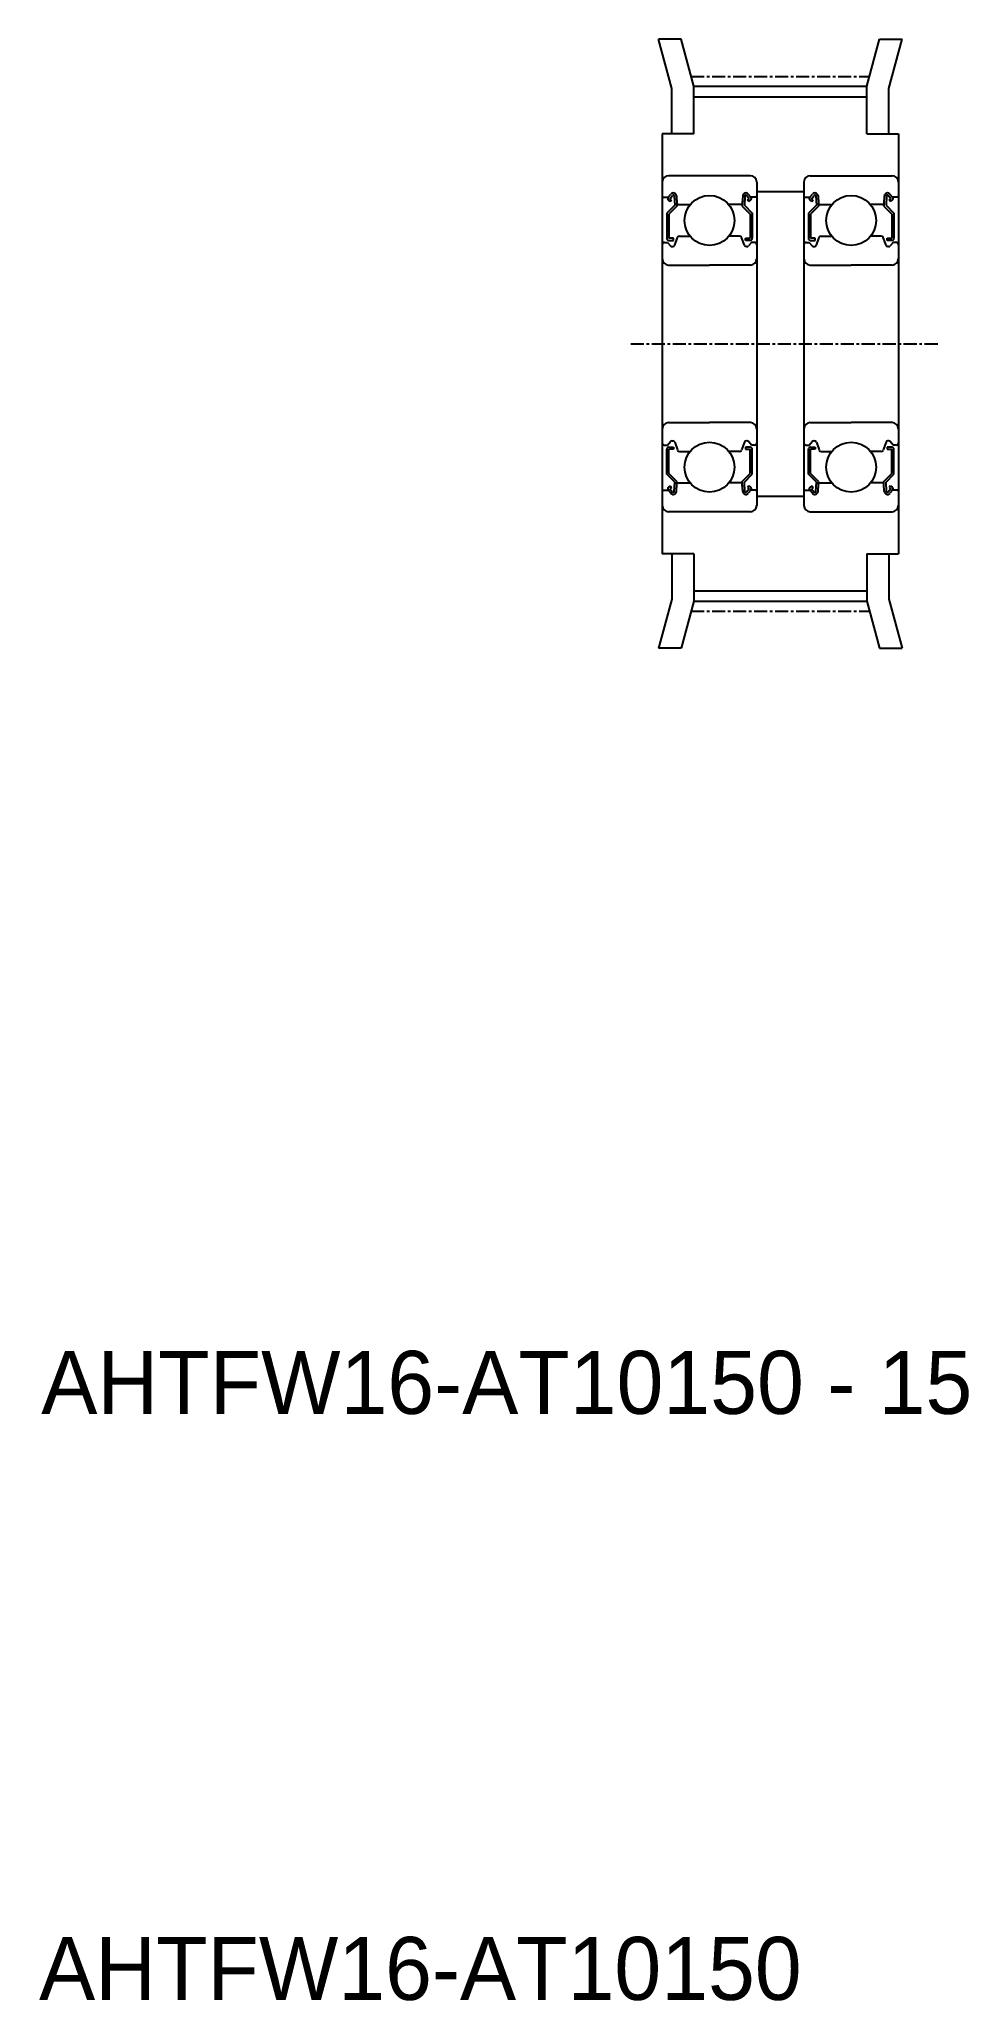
# Model space of a CAD drawing. Extents: x -286 to -198, y -106 to 81.
import ezdxf

# ---------------------------------------------------------------- set-up
doc = ezdxf.new("R2010")
doc.units = 0
doc.linetypes.add('CENTER', pattern=[2, 1.25, -0.25, 0.25, -0.25])
doc.layers.get('0').update_dxf_attribs({"linetype": 'CONTINUOUS'})
doc.layers.add('CENTER', color=1, linetype='CENTER')

# ---------------------------------------------------------------- blocks, each defined once
blk = doc.blocks.new('*U2')
at = {"color": 7, "linetype": 'CONTINUOUS'}
blk.add_text('AHTFW16-AT10150', height=6, dxfattribs=at).set_placement((-286.2, -105.81))

msp = doc.modelspace()

# ---------------------------------------------------------------- linework, layer by layer
at = {"color": 7, "linetype": 'CONTINUOUS'}
for p, q in [((-225.9, 76.23), (-227.16, 80.91)), ((-225, 80.91), (-227.16, 80.91)), ((-223.8, 76.44), (-225, 80.91)), ((-207.3, 76.44), (-206.1, 80.91)), ((-206.1, 80.91), (-203.94, 80.91)), ((-205.2, 76.23), (-203.94, 80.91)), ((-225.9, 71.91), (-225.9, 76.23)), ((-223.8, 71.91), (-223.8, 76.44)), ((-207.3, 71.91), (-207.3, 76.44)), ((-205.2, 71.91), (-205.2, 76.23)), ((-226.8, 71.91), (-226.8, 31.91)), ((-204.3, 71.91), (-204.3, 31.91)), ((-225.9, 31.91), (-225.9, 27.6)), ((-223.8, 31.91), (-223.8, 27.39)), ((-207.3, 31.91), (-207.3, 27.39)), ((-205.2, 31.91), (-205.2, 27.6)), ((-225.9, 27.6), (-227.16, 22.91)), ((-223.8, 27.39), (-225, 22.91)), ((-207.3, 27.39), (-206.1, 22.91)), ((-205.2, 27.6), (-203.94, 22.91)), ((-225, 22.91), (-227.16, 22.91)), ((-206.1, 22.91), (-203.94, 22.91))]:
    msp.add_line(p, q, dxfattribs=at)
for p, q in [((-223.8, 76.44), (-207.3, 76.44)), ((-223.8, 75.44), (-207.3, 75.44)), ((-223.8, 71.91), (-226.8, 71.91)), ((-207.3, 71.91), (-204.3, 71.91)), ((-222.3, 67.91), (-226.2, 67.91)), ((-218.4, 67.91), (-222.3, 67.91)), ((-217.8, 67.31), (-217.8, 36.51)), ((-213.3, 67.31), (-213.3, 36.51)), ((-212.7, 67.91), (-208.8, 67.91)), ((-208.8, 67.91), (-204.9, 67.91)), ((-226.7, 65.86), (-226.24, 65.86)), ((-226.24, 65.86), (-225.99, 66.16)), ((-226.06, 65.45), (-226.22, 65.58)), ((-226.09, 65.73), (-225.84, 66.03)), ((-225.93, 65.61), (-226.09, 65.73)), ((-226.06, 65.45), (-225.93, 65.61)), ((-225.66, 65.97), (-225.62, 65.1)), ((-225.46, 65.99), (-225.4, 65.26)), ((-225.42, 65.48), (-225.42, 65.01)), ((-219.14, 65.99), (-219.2, 65.26)), ((-219.18, 65.48), (-219.18, 65.01)), ((-218.94, 65.97), (-218.98, 65.1)), ((-218.51, 65.73), (-218.76, 66.03)), ((-218.67, 65.61), (-218.51, 65.73)), ((-218.54, 65.45), (-218.67, 65.61)), ((-218.36, 65.86), (-218.61, 66.16)), ((-218.54, 65.45), (-218.39, 65.58)), ((-217.9, 65.86), (-218.36, 65.86)), ((-217.8, 66.41), (-213.3, 66.41)), ((-213.2, 65.86), (-212.74, 65.86)), ((-212.74, 65.86), (-212.49, 66.16)), ((-212.56, 65.45), (-212.72, 65.58)), ((-212.59, 65.73), (-212.34, 66.03)), ((-212.43, 65.61), (-212.59, 65.73)), ((-212.56, 65.45), (-212.43, 65.61)), ((-212.16, 65.97), (-212.12, 65.1)), ((-211.96, 65.99), (-211.9, 65.26)), ((-211.92, 65.48), (-211.92, 65.01)), ((-205.64, 65.99), (-205.7, 65.26)), ((-205.68, 65.48), (-205.68, 65.01)), ((-205.44, 65.97), (-205.48, 65.1)), ((-205.01, 65.73), (-205.26, 66.03)), ((-205.17, 65.61), (-205.01, 65.73)), ((-205.04, 65.45), (-205.17, 65.61)), ((-204.86, 65.86), (-205.11, 66.16)), ((-205.04, 65.45), (-204.89, 65.58)), ((-204.4, 65.86), (-204.86, 65.86)), ((-225.62, 65.1), (-226.37, 64.35)), ((-226.37, 64.35), (-226.37, 61.96)), ((-225.42, 65.01), (-226.17, 64.26)), ((-226.17, 64.26), (-226.17, 61.96)), ((-225.3, 65.16), (-224.15, 65.16)), ((-219.3, 65.16), (-220.45, 65.16)), ((-219.18, 65.01), (-218.43, 64.26)), ((-218.98, 65.1), (-218.23, 64.35)), ((-218.43, 64.26), (-218.43, 61.96)), ((-218.23, 64.35), (-218.23, 61.96)), ((-212.12, 65.1), (-212.87, 64.35)), ((-212.87, 64.35), (-212.87, 61.96)), ((-211.92, 65.01), (-212.67, 64.26)), ((-212.67, 64.26), (-212.67, 61.96)), ((-211.8, 65.16), (-210.65, 65.16)), ((-205.8, 65.16), (-206.95, 65.16)), ((-205.68, 65.01), (-204.93, 64.26)), ((-205.48, 65.1), (-204.73, 64.35)), ((-204.93, 64.26), (-204.93, 61.96)), ((-204.73, 64.35), (-204.73, 61.96)), ((-225.72, 61.96), (-226.17, 61.96)), ((-226.17, 61.76), (-225.72, 61.76)), ((-225.72, 61.76), (-225.72, 61.96)), ((-225.62, 61.3), (-225.35, 62.03)), ((-225.16, 62.16), (-224.15, 62.16)), ((-219.44, 62.16), (-220.45, 62.16)), ((-218.98, 61.3), (-219.25, 62.03)), ((-218.88, 61.96), (-218.43, 61.96)), ((-218.88, 61.76), (-218.88, 61.96)), ((-218.43, 61.76), (-218.88, 61.76)), ((-212.22, 61.96), (-212.67, 61.96)), ((-212.67, 61.76), (-212.22, 61.76)), ((-212.22, 61.76), (-212.22, 61.96)), ((-212.12, 61.3), (-211.85, 62.03)), ((-211.66, 62.16), (-210.65, 62.16)), ((-205.94, 62.16), (-206.95, 62.16)), ((-205.48, 61.3), (-205.75, 62.03)), ((-205.38, 61.76), (-205.38, 61.96)), ((-205.38, 61.96), (-204.93, 61.96)), ((-204.93, 61.76), (-205.38, 61.76)), ((-226.6, 61.56), (-226.3, 61.56)), ((-226.3, 61.56), (-226.02, 61.24)), ((-225.87, 61.16), (-225.81, 61.16)), ((-218.73, 61.16), (-218.79, 61.16)), ((-218.3, 61.56), (-218.58, 61.24)), ((-218, 61.56), (-218.3, 61.56)), ((-213.1, 61.56), (-212.8, 61.56)), ((-212.8, 61.56), (-212.52, 61.24)), ((-212.37, 61.16), (-212.31, 61.16)), ((-205.23, 61.16), (-205.29, 61.16)), ((-204.8, 61.56), (-205.08, 61.24)), ((-204.5, 61.56), (-204.8, 61.56)), ((-226.2, 59.41), (-222.3, 59.41)), ((-218.4, 59.41), (-222.3, 59.41)), ((-212.7, 59.41), (-208.8, 59.41)), ((-204.9, 59.41), (-208.8, 59.41)), ((-226.2, 44.41), (-222.3, 44.41)), ((-218.4, 44.41), (-222.3, 44.41)), ((-212.7, 44.41), (-208.8, 44.41)), ((-204.9, 44.41), (-208.8, 44.41)), ((-226.6, 42.26), (-226.3, 42.26)), ((-226.37, 39.48), (-226.37, 41.86)), ((-226.3, 42.26), (-226.02, 42.59)), ((-226.17, 42.06), (-225.72, 42.06)), ((-225.72, 41.86), (-226.17, 41.86)), ((-226.17, 39.56), (-226.17, 41.86)), ((-225.87, 42.66), (-225.81, 42.66)), ((-225.72, 42.06), (-225.72, 41.86)), ((-225.62, 42.53), (-225.35, 41.8)), ((-225.16, 41.66), (-224.15, 41.66)), ((-219.44, 41.66), (-220.45, 41.66)), ((-218.98, 42.53), (-219.25, 41.8)), ((-218.88, 42.06), (-218.88, 41.86)), ((-218.43, 42.06), (-218.88, 42.06)), ((-218.88, 41.86), (-218.43, 41.86)), ((-218.73, 42.66), (-218.79, 42.66)), ((-218.3, 42.26), (-218.58, 42.59)), ((-218.43, 39.56), (-218.43, 41.86)), ((-218, 42.26), (-218.3, 42.26)), ((-218.23, 39.48), (-218.23, 41.86)), ((-213.1, 42.26), (-212.8, 42.26)), ((-212.87, 39.48), (-212.87, 41.86)), ((-212.8, 42.26), (-212.52, 42.59)), ((-212.67, 42.06), (-212.22, 42.06)), ((-212.22, 41.86), (-212.67, 41.86)), ((-212.67, 39.56), (-212.67, 41.86)), ((-212.37, 42.66), (-212.31, 42.66)), ((-212.22, 42.06), (-212.22, 41.86)), ((-212.12, 42.53), (-211.85, 41.8)), ((-211.66, 41.66), (-210.65, 41.66)), ((-205.94, 41.66), (-206.95, 41.66)), ((-205.48, 42.53), (-205.75, 41.8)), ((-204.93, 42.06), (-205.38, 42.06)), ((-205.38, 42.06), (-205.38, 41.86)), ((-205.38, 41.86), (-204.93, 41.86)), ((-205.23, 42.66), (-205.29, 42.66)), ((-204.8, 42.26), (-205.08, 42.59)), ((-204.93, 39.56), (-204.93, 41.86)), ((-204.5, 42.26), (-204.8, 42.26)), ((-204.73, 39.48), (-204.73, 41.86)), ((-225.62, 38.73), (-226.37, 39.48)), ((-225.42, 38.81), (-226.17, 39.56)), ((-219.18, 38.81), (-218.43, 39.56)), ((-218.98, 38.73), (-218.23, 39.48)), ((-212.12, 38.73), (-212.87, 39.48)), ((-211.92, 38.81), (-212.67, 39.56)), ((-205.68, 38.81), (-204.93, 39.56)), ((-205.48, 38.73), (-204.73, 39.48)), ((-226.7, 37.96), (-226.24, 37.96)), ((-226.24, 37.96), (-225.99, 37.67)), ((-226.06, 38.37), (-226.22, 38.25)), ((-225.93, 38.22), (-226.09, 38.09)), ((-226.09, 38.09), (-225.84, 37.79)), ((-226.06, 38.37), (-225.93, 38.22)), ((-225.66, 37.85), (-225.62, 38.73)), ((-225.46, 37.83), (-225.4, 38.57)), ((-225.42, 38.34), (-225.42, 38.81)), ((-225.3, 38.66), (-224.15, 38.66)), ((-219.3, 38.66), (-220.45, 38.66)), ((-219.14, 37.83), (-219.2, 38.57)), ((-219.18, 38.34), (-219.18, 38.81)), ((-218.94, 37.85), (-218.98, 38.73)), ((-218.51, 38.09), (-218.76, 37.79)), ((-218.54, 38.37), (-218.67, 38.22)), ((-218.67, 38.22), (-218.51, 38.09)), ((-218.36, 37.96), (-218.61, 37.67)), ((-218.54, 38.37), (-218.39, 38.25)), ((-217.9, 37.96), (-218.36, 37.96)), ((-217.8, 37.41), (-213.3, 37.41)), ((-213.2, 37.96), (-212.74, 37.96)), ((-212.74, 37.96), (-212.49, 37.67)), ((-212.56, 38.37), (-212.72, 38.25)), ((-212.43, 38.22), (-212.59, 38.09)), ((-212.59, 38.09), (-212.34, 37.79)), ((-212.56, 38.37), (-212.43, 38.22)), ((-212.16, 37.85), (-212.12, 38.73)), ((-211.96, 37.83), (-211.9, 38.57)), ((-211.92, 38.34), (-211.92, 38.81)), ((-211.8, 38.66), (-210.65, 38.66)), ((-205.8, 38.66), (-206.95, 38.66)), ((-205.64, 37.83), (-205.7, 38.57)), ((-205.68, 38.34), (-205.68, 38.81)), ((-205.44, 37.85), (-205.48, 38.73)), ((-205.01, 38.09), (-205.26, 37.79)), ((-205.04, 38.37), (-205.17, 38.22)), ((-205.17, 38.22), (-205.01, 38.09)), ((-204.86, 37.96), (-205.11, 37.67)), ((-205.04, 38.37), (-204.89, 38.25)), ((-204.4, 37.96), (-204.86, 37.96)), ((-222.3, 35.91), (-226.2, 35.91)), ((-218.4, 35.91), (-222.3, 35.91)), ((-212.7, 35.91), (-208.8, 35.91)), ((-208.8, 35.91), (-204.9, 35.91)), ((-223.8, 31.91), (-226.8, 31.91)), ((-207.3, 31.91), (-204.3, 31.91)), ((-223.8, 28.38), (-207.3, 28.38)), ((-223.8, 27.39), (-207.3, 27.39))]:
    msp.add_line(p, q)
for centre in [(-222.3, 63.66), (-208.8, 63.66), (-222.3, 40.16), (-208.8, 40.16)]:
    msp.add_circle(centre, 2.38)
for centre, radius, start, end in [((-226.2, 67.31), 0.6, 90, 180), ((-218.4, 67.31), 0.6, 360, 90), ((-212.7, 67.31), 0.6, 90, 180), ((-204.9, 67.31), 0.6, 0, 90), ((-226.7, 65.96), 0.1, 180, 270), ((-226.09, 65.74), 0.2, 140.0002, 230.0848), ((-225.76, 65.97), 0.3, 4.9968, 140.0002), ((-225.76, 65.97), 0.1, 2.8198, 140.0033), ((-218.84, 65.97), 0.3, 39.9998, 175.0032), ((-218.84, 65.97), 0.1, 39.9967, 177.1802), ((-218.51, 65.74), 0.2, 309.9152, 39.9998), ((-217.9, 65.96), 0.1, 270, 360), ((-213.2, 65.96), 0.1, 180, 270), ((-212.59, 65.74), 0.2, 140.0002, 230.0848), ((-212.26, 65.97), 0.3, 4.9968, 140.0002), ((-212.26, 65.97), 0.1, 2.8198, 140.0033), ((-205.34, 65.97), 0.3, 39.9998, 175.0032), ((-205.34, 65.97), 0.1, 39.9967, 177.1802), ((-205.01, 65.74), 0.2, 309.9152, 39.9998), ((-204.4, 65.96), 0.1, 270, 0), ((-225.3, 65.26), 0.1, 184.9968, 269.9995), ((-219.3, 65.26), 0.1, 270.0005, 355.0032), ((-211.8, 65.26), 0.1, 184.9968, 269.9995), ((-205.8, 65.26), 0.1, 270.0005, 355.0032), ((-226.17, 61.96), 0.2, 180, 270), ((-225.16, 61.96), 0.2, 90, 159.9919), ((-219.44, 61.96), 0.2, 20.0081, 90), ((-218.43, 61.96), 0.2, 270, 360), ((-212.67, 61.96), 0.2, 180, 270), ((-211.66, 61.96), 0.2, 90, 159.9919), ((-205.94, 61.96), 0.2, 20.0081, 90), ((-204.93, 61.96), 0.2, 270, 0), ((-226.6, 61.36), 0.2, 90, 180), ((-226.2, 60.01), 0.6, 180, 270), ((-225.87, 61.36), 0.2, 219.9962, 270), ((-225.81, 61.36), 0.2, 270, 339.9919), ((-218.79, 61.36), 0.2, 200.0081, 270), ((-218.73, 61.36), 0.2, 270, 320.0038), ((-218.4, 60.01), 0.6, 270, 360), ((-218, 61.36), 0.2, 360, 90), ((-213.1, 61.36), 0.2, 90, 180), ((-212.7, 60.01), 0.6, 180, 270), ((-212.37, 61.36), 0.2, 219.9962, 270), ((-212.31, 61.36), 0.2, 270, 339.9919), ((-205.29, 61.36), 0.2, 200.0081, 270), ((-205.23, 61.36), 0.2, 270, 320.0038), ((-204.9, 60.01), 0.6, 270, 0), ((-204.5, 61.36), 0.2, 0, 90), ((-226.2, 43.81), 0.6, 90, 180), ((-218.4, 43.81), 0.6, 0, 90), ((-212.7, 43.81), 0.6, 90, 180), ((-204.9, 43.81), 0.6, 360, 90), ((-226.6, 42.46), 0.2, 180, 270), ((-226.17, 41.86), 0.2, 90, 180), ((-225.87, 42.46), 0.2, 90, 140.0038), ((-225.81, 42.46), 0.2, 20.0081, 90), ((-225.16, 41.86), 0.2, 200.0081, 270), ((-219.44, 41.86), 0.2, 270, 339.9919), ((-218.79, 42.46), 0.2, 90, 159.9919), ((-218.73, 42.46), 0.2, 39.9962, 90), ((-218.43, 41.86), 0.2, 0, 90), ((-218, 42.46), 0.2, 270, 0), ((-213.1, 42.46), 0.2, 180, 270), ((-212.67, 41.86), 0.2, 90, 180), ((-212.37, 42.46), 0.2, 90, 140.0038), ((-212.31, 42.46), 0.2, 20.0081, 90), ((-211.66, 41.86), 0.2, 200.0081, 270), ((-205.94, 41.86), 0.2, 270, 339.9919), ((-205.29, 42.46), 0.2, 90, 159.9919), ((-205.23, 42.46), 0.2, 39.9962, 90), ((-204.93, 41.86), 0.2, 0, 90), ((-204.5, 42.46), 0.2, 270, 0), ((-226.7, 37.86), 0.1, 90, 180), ((-226.09, 38.09), 0.2, 129.9152, 219.9998), ((-225.76, 37.86), 0.3, 219.9998, 355.0032), ((-225.76, 37.86), 0.1, 219.9967, 357.1802), ((-225.3, 38.56), 0.1, 90.0005, 175.0032), ((-219.3, 38.56), 0.1, 4.9968, 89.9995), ((-218.84, 37.86), 0.3, 184.9968, 320.0002), ((-218.84, 37.86), 0.1, 182.8198, 320.0033), ((-218.51, 38.09), 0.2, 320.0002, 50.0848), ((-217.9, 37.86), 0.1, 0, 90), ((-213.2, 37.86), 0.1, 90, 180), ((-212.59, 38.09), 0.2, 129.9152, 219.9998), ((-212.26, 37.86), 0.3, 219.9998, 355.0032), ((-212.26, 37.86), 0.1, 219.9967, 357.1802), ((-211.8, 38.56), 0.1, 90.0005, 175.0032), ((-205.8, 38.56), 0.1, 4.9968, 89.9995), ((-205.34, 37.86), 0.3, 184.9968, 320.0002), ((-205.34, 37.86), 0.1, 182.8198, 320.0033), ((-205.01, 38.09), 0.2, 320.0002, 50.0848), ((-204.4, 37.86), 0.1, 0, 90), ((-226.2, 36.51), 0.6, 180, 270), ((-218.4, 36.51), 0.6, 270, 0), ((-212.7, 36.51), 0.6, 180, 270), ((-204.9, 36.51), 0.6, 270, 360)]:
    msp.add_arc(centre, radius, start, end)
at = {"layer": 'CENTER', "color": 1, "linetype": 'CENTER'}
for p, q in [((-224.05, 77.38), (-207.05, 77.38)), ((-229.8, 51.91), (-200.3, 51.91)), ((-224.05, 26.45), (-207.05, 26.45))]:
    msp.add_line(p, q, dxfattribs=at)

# ---------------------------------------------------------------- block references
at = {"color": 7, "linetype": 'CONTINUOUS'}
msp.add_blockref('*U2', (0, 0), dxfattribs=at)

# ---------------------------------------------------------------- texts
msp.add_text('AHTFW16-AT10150 - 15', height=6, dxfattribs=at).set_placement((-285.99, -50))

doc.saveas('drawing.dxf')
